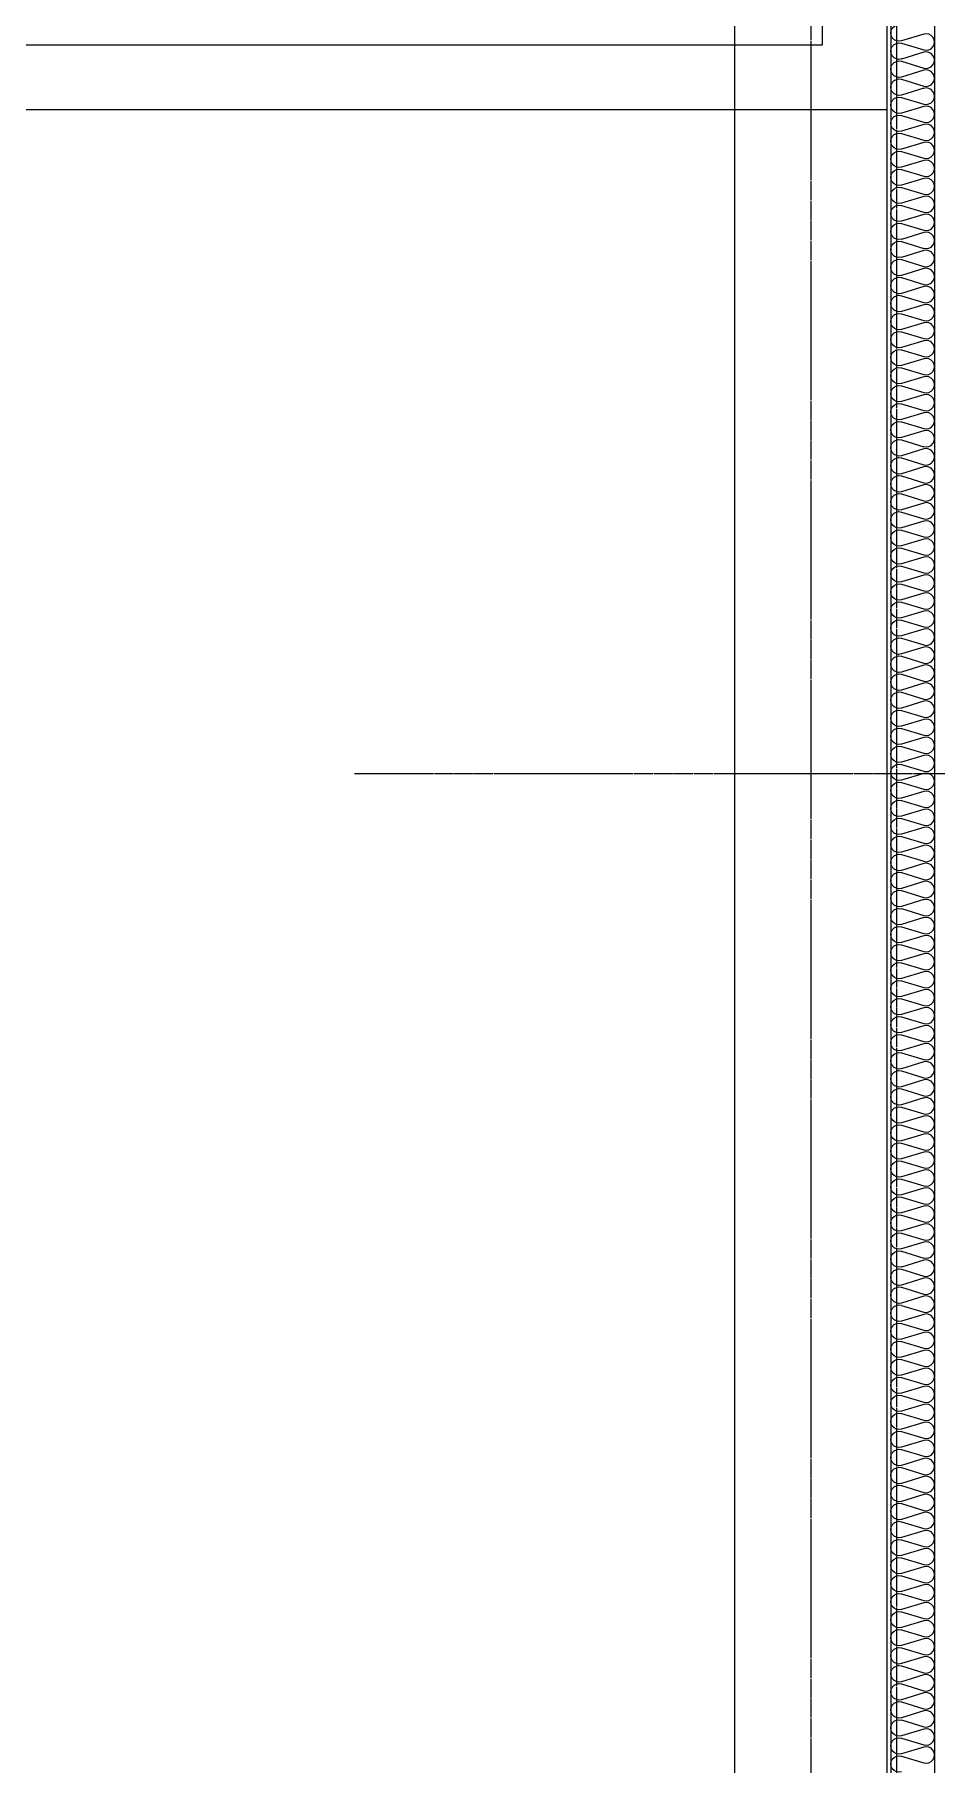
# Model space of a CAD drawing. Header units: millimetres. Extents: x 18456 to 179493, y -203649 to 469211.
# Drawn here: x 124632 to 127003, y 428510 to 433058 of the extents above; entities that cross this region are included whole.
import ezdxf

# ---------------------------------------------------------------- set-up
doc = ezdxf.new("R2010")
doc.units = ezdxf.units.MM
doc.linetypes.add('X-평면도(기본형)$0$CEN', pattern=[52.5, 50, -1, 0.5, -1])
for name, color, linetype, true_color in [('X-평면도(기본형)$0$7RF', 7, 'Continuous', 0x000000), ('X-평면도(기본형)$0$CEN', 1, 'X-평면도(기본형)$0$CEN', 0xff0000), ('X-평면도(기본형)$0$INS', 9, 'Continuous', 0x808080), ('X-평면도(기본형)$0$INSUL', 9, 'Continuous', 0x808080), ('X-평면도(기본형)$0$W1', 2, 'Continuous', 0xffff00)]:
    doc.layers.add(name, color=color, linetype=linetype, true_color=true_color)

# ---------------------------------------------------------------- blocks, each defined once
blk = doc.blocks.new('U139 (X-평면도(기본형)$0$ins-l)')
at = {"layer": 'X-평면도(기본형)$0$INSUL', "color": 8, "true_color": 0x808080}
for p, q in [((2510, 24.2), (2494.6, 75.8)), ((2530.7, 75.8), (2515.2, 24.2)), ((2551.3, 24.2), (2535.8, 75.8)), ((2571.9, 75.8), (2556.4, 24.2)), ((2592.5, 24.2), (2577, 75.8)), ((2613.1, 75.8), (2597.6, 24.2)), ((2633.7, 24.2), (2618.2, 75.8)), ((2654.3, 75.8), (2638.9, 24.2)), ((2674.9, 24.2), (2659.5, 75.8)), ((2695.5, 75.8), (2680.1, 24.2)), ((2716.1, 24.2), (2700.7, 75.8)), ((2736.7, 75.8), (2721.3, 24.2)), ((2757.4, 24.2), (2741.9, 75.8)), ((2778, 75.8), (2762.5, 24.2)), ((2798.6, 24.2), (2783.1, 75.8)), ((2819.2, 75.8), (2803.7, 24.2)), ((2839.8, 24.2), (2824.3, 75.8)), ((2860.4, 75.8), (2845, 24.2)), ((2881, 24.2), (2865.6, 75.8)), ((2901.6, 75.8), (2886.2, 24.2)), ((2922.2, 24.2), (2906.8, 75.8)), ((2942.8, 75.8), (2927.4, 24.2)), ((2963.5, 24.2), (2948, 75.8)), ((2984.1, 75.8), (2968.6, 24.2)), ((3004.7, 24.2), (2989.2, 75.8)), ((3025.3, 75.8), (3009.8, 24.2)), ((3045.9, 24.2), (3030.4, 75.8)), ((3066.5, 75.8), (3051, 24.2)), ((3087.1, 24.2), (3071.7, 75.8)), ((3107.7, 75.8), (3092.3, 24.2)), ((3128.3, 24.2), (3112.9, 75.8)), ((3148.9, 75.8), (3133.5, 24.2)), ((3169.6, 24.2), (3154.1, 75.8)), ((3190.2, 75.8), (3174.7, 24.2)), ((3210.8, 24.2), (3195.3, 75.8)), ((3231.4, 75.8), (3215.9, 24.2)), ((3252, 24.2), (3236.5, 75.8)), ((3272.6, 75.8), (3257.1, 24.2)), ((3293.2, 24.2), (3277.8, 75.8)), ((3313.8, 75.8), (3298.4, 24.2)), ((3334.4, 24.2), (3319, 75.8)), ((3355, 75.8), (3339.6, 24.2)), ((3375.7, 24.2), (3360.2, 75.8)), ((3396.3, 75.8), (3380.8, 24.2)), ((3416.9, 24.2), (3401.4, 75.8)), ((3437.5, 75.8), (3422, 24.2)), ((3458.1, 24.2), (3442.6, 75.8)), ((3478.7, 75.8), (3463.2, 24.2)), ((3499.3, 24.2), (3483.9, 75.8)), ((3519.9, 75.8), (3504.5, 24.2)), ((3540.5, 24.2), (3525.1, 75.8)), ((3561.1, 75.8), (3545.7, 24.2)), ((3581.8, 24.2), (3566.3, 75.8)), ((3602.4, 75.8), (3586.9, 24.2)), ((3623, 24.2), (3607.5, 75.8)), ((3643.6, 75.8), (3628.1, 24.2)), ((3664.2, 24.2), (3648.7, 75.8)), ((3684.8, 75.8), (3669.3, 24.2)), ((3705.4, 24.2), (3690, 75.8)), ((3726, 75.8), (3710.6, 24.2)), ((3746.6, 24.2), (3731.2, 75.8)), ((3767.2, 75.8), (3751.8, 24.2)), ((3787.9, 24.2), (3772.4, 75.8)), ((3808.5, 75.8), (3793, 24.2)), ((3829.1, 24.2), (3813.6, 75.8)), ((3849.7, 75.8), (3834.2, 24.2)), ((3870.3, 24.2), (3854.8, 75.8)), ((3890.9, 75.8), (3875.4, 24.2)), ((3911.5, 24.2), (3896.1, 75.8)), ((3932.1, 75.8), (3916.7, 24.2)), ((3952.7, 24.2), (3937.3, 75.8)), ((3973.3, 75.8), (3957.9, 24.2)), ((3993.9, 24.2), (3978.5, 75.8)), ((4014.6, 75.8), (3999.1, 24.2)), ((4035.2, 24.2), (4019.7, 75.8)), ((4055.8, 75.8), (4040.3, 24.2)), ((4076.4, 24.2), (4060.9, 75.8)), ((4097, 75.8), (4081.5, 24.2)), ((4117.6, 24.2), (4102.2, 75.8)), ((4138.2, 75.8), (4122.8, 24.2)), ((4158.8, 24.2), (4143.4, 75.8)), ((4179.4, 75.8), (4164, 24.2)), ((4200, 24.2), (4184.6, 75.8)), ((4220.7, 75.8), (4205.2, 24.2)), ((4241.3, 24.2), (4225.8, 75.8)), ((4261.9, 75.8), (4246.4, 24.2)), ((4282.5, 24.2), (4267, 75.8)), ((4303.1, 75.8), (4287.6, 24.2)), ((4323.7, 24.2), (4308.2, 75.8)), ((4344.3, 75.8), (4328.9, 24.2)), ((4364.9, 24.2), (4349.5, 75.8)), ((4385.5, 75.8), (4370.1, 24.2)), ((4406.1, 24.2), (4390.7, 75.8)), ((4426.8, 75.8), (4411.3, 24.2)), ((4447.4, 24.2), (4431.9, 75.8)), ((4468, 75.8), (4452.5, 24.2)), ((4488.6, 24.2), (4473.1, 75.8)), ((4509.2, 75.8), (4493.7, 24.2)), ((4529.8, 24.2), (4514.3, 75.8)), ((4550.4, 75.8), (4535, 24.2)), ((4571, 24.2), (4555.6, 75.8)), ((4591.6, 75.8), (4576.2, 24.2)), ((4612.2, 24.2), (4596.8, 75.8)), ((4632.9, 75.8), (4617.4, 24.2)), ((4653.5, 24.2), (4638, 75.8)), ((4674.1, 75.8), (4658.6, 24.2)), ((4694.7, 24.2), (4679.2, 75.8)), ((4715.3, 75.8), (4699.8, 24.2)), ((4735.9, 24.2), (4720.4, 75.8)), ((4756.5, 75.8), (4741.1, 24.2)), ((4777.1, 24.2), (4761.7, 75.8)), ((4797.7, 75.8), (4782.3, 24.2)), ((4818.3, 24.2), (4802.9, 75.8)), ((4839, 75.8), (4823.5, 24.2)), ((4859.6, 24.2), (4844.1, 75.8)), ((4880.2, 75.8), (4864.7, 24.2)), ((4900.8, 24.2), (4885.3, 75.8)), ((4921.4, 75.8), (4905.9, 24.2)), ((4942, 24.2), (4926.5, 75.8)), ((4962.6, 75.8), (4947.2, 24.2)), ((4983.2, 24.2), (4967.8, 75.8)), ((5003.8, 75.8), (4988.4, 24.2)), ((5024.4, 24.2), (5009, 75.8)), ((5045, 75.8), (5029.6, 24.2)), ((5065.7, 24.2), (5050.2, 75.8)), ((5086.3, 75.8), (5070.8, 24.2)), ((5106.9, 24.2), (5091.4, 75.8)), ((5127.5, 75.8), (5112, 24.2)), ((5148.1, 24.2), (5132.6, 75.8)), ((5168.7, 75.8), (5153.3, 24.2)), ((5189.3, 24.2), (5173.9, 75.8)), ((5209.9, 75.8), (5194.5, 24.2)), ((5230.5, 24.2), (5215.1, 75.8)), ((5251.1, 75.8), (5235.7, 24.2)), ((5271.8, 24.2), (5256.3, 75.8)), ((5292.4, 75.8), (5276.9, 24.2)), ((5313, 24.2), (5297.5, 75.8)), ((5333.6, 75.8), (5318.1, 24.2)), ((5354.2, 24.2), (5338.7, 75.8)), ((5374.8, 75.8), (5359.3, 24.2)), ((5395.4, 24.2), (5380, 75.8)), ((5416, 75.8), (5400.6, 24.2)), ((5436.6, 24.2), (5421.2, 75.8)), ((5457.2, 75.8), (5441.8, 24.2)), ((5477.9, 24.2), (5462.4, 75.8)), ((5498.5, 75.8), (5483, 24.2)), ((5519.1, 24.2), (5503.6, 75.8)), ((5539.7, 75.8), (5524.2, 24.2)), ((5560.3, 24.2), (5544.8, 75.8)), ((5580.9, 75.8), (5565.4, 24.2)), ((5601.5, 24.2), (5586.1, 75.8)), ((5622.1, 75.8), (5606.7, 24.2)), ((5642.7, 24.2), (5627.3, 75.8)), ((5663.3, 75.8), (5647.9, 24.2)), ((5684, 24.2), (5668.5, 75.8)), ((5704.6, 75.8), (5689.1, 24.2)), ((5725.2, 24.2), (5709.7, 75.8)), ((5745.8, 75.8), (5730.3, 24.2)), ((5766.4, 24.2), (5750.9, 75.8)), ((5787, 75.8), (5771.5, 24.2)), ((5807.6, 24.2), (5792.2, 75.8)), ((5828.2, 75.8), (5812.8, 24.2)), ((5848.8, 24.2), (5833.4, 75.8)), ((5869.4, 75.8), (5854, 24.2)), ((5890.1, 24.2), (5874.6, 75.8)), ((5910.7, 75.8), (5895.2, 24.2)), ((5931.3, 24.2), (5915.8, 75.8)), ((5951.9, 75.8), (5936.4, 24.2)), ((5972.5, 24.2), (5957, 75.8)), ((5993.1, 75.8), (5977.6, 24.2)), ((6013.7, 24.2), (5998.3, 75.8)), ((6034.3, 75.8), (6018.9, 24.2)), ((6054.9, 24.2), (6039.5, 75.8)), ((6075.5, 75.8), (6060.1, 24.2)), ((6096.2, 24.2), (6080.7, 75.8)), ((6116.8, 75.8), (6101.3, 24.2)), ((6137.4, 24.2), (6121.9, 75.8)), ((6158, 75.8), (6142.5, 24.2)), ((6178.6, 24.2), (6163.1, 75.8)), ((6199.2, 75.8), (6183.7, 24.2)), ((6219.8, 24.2), (6204.4, 75.8)), ((6240.4, 75.8), (6225, 24.2)), ((6261, 24.2), (6245.6, 75.8)), ((6281.6, 75.8), (6266.2, 24.2)), ((6302.2, 24.2), (6286.8, 75.8)), ((6322.9, 75.8), (6307.4, 24.2)), ((6343.5, 24.2), (6328, 75.8)), ((6364.1, 75.8), (6348.6, 24.2)), ((6384.7, 24.2), (6369.2, 75.8)), ((6405.3, 75.8), (6389.8, 24.2)), ((6425.9, 24.2), (6410.5, 75.8)), ((6446.5, 75.8), (6431.1, 24.2))]:
    blk.add_line(p, q, dxfattribs=at)
at = {"layer": 'X-평면도(기본형)$0$INSUL', "color": 8, "true_color": 0x808080, "extrusion": (0, 0, -1)}
for centre in [(-2512.6, 81.2), (-2553.8, 81.2), (-2595.1, 81.2), (-2636.3, 81.2), (-2677.5, 81.2), (-2718.7, 81.2), (-2759.9, 81.2), (-2801.2, 81.2), (-2842.4, 81.2), (-2883.6, 81.2), (-2924.8, 81.2), (-2966, 81.2), (-3007.3, 81.2), (-3048.5, 81.2), (-3089.7, 81.2), (-3130.9, 81.2), (-3172.1, 81.2), (-3213.4, 81.2), (-3254.6, 81.2), (-3295.8, 81.2), (-3337, 81.2), (-3378.2, 81.2), (-3419.4, 81.2), (-3460.7, 81.2), (-3501.9, 81.2), (-3543.1, 81.2), (-3584.3, 81.2), (-3625.5, 81.2), (-3666.8, 81.2), (-3708, 81.2), (-3749.2, 81.2), (-3790.4, 81.2), (-3831.6, 81.2), (-3872.9, 81.2), (-3914.1, 81.2), (-3955.3, 81.2), (-3996.5, 81.2), (-4037.7, 81.2), (-4079, 81.2), (-4120.2, 81.2), (-4161.4, 81.2), (-4202.6, 81.2), (-4243.8, 81.2), (-4285.1, 81.2), (-4326.3, 81.2), (-4367.5, 81.2), (-4408.7, 81.2), (-4449.9, 81.2), (-4491.2, 81.2), (-4532.4, 81.2), (-4573.6, 81.2), (-4614.8, 81.2), (-4656, 81.2), (-4697.3, 81.2), (-4738.5, 81.2), (-4779.7, 81.2), (-4820.9, 81.2), (-4862.1, 81.2), (-4903.4, 81.2), (-4944.6, 81.2), (-4985.8, 81.2), (-5027, 81.2), (-5068.2, 81.2), (-5109.5, 81.2), (-5150.7, 81.2), (-5191.9, 81.2), (-5233.1, 81.2), (-5274.3, 81.2), (-5315.6, 81.2), (-5356.8, 81.2), (-5398, 81.2), (-5439.2, 81.2), (-5480.4, 81.2), (-5521.7, 81.2), (-5562.9, 81.2), (-5604.1, 81.2), (-5645.3, 81.2), (-5686.5, 81.2), (-5727.8, 81.2), (-5769, 81.2), (-5810.2, 81.2), (-5851.4, 81.2), (-5892.6, 81.2), (-5933.8, 81.2), (-5975.1, 81.2), (-6016.3, 81.2), (-6057.5, 81.2), (-6098.7, 81.2), (-6139.9, 81.2), (-6181.2, 81.2), (-6222.4, 81.2), (-6263.6, 81.2), (-6304.8, 81.2), (-6346, 81.2), (-6387.3, 81.2), (-6428.5, 81.2)]:
    blk.add_arc(centre, 18.8, 343.3008, 196.6992, dxfattribs=at)
at = {"layer": 'X-평면도(기본형)$0$INSUL', "color": 8, "true_color": 0x808080}
for centre in [(2492, 18.8), (2533.2, 18.8), (2574.4, 18.8), (2615.7, 18.8), (2656.9, 18.8), (2698.1, 18.8), (2739.3, 18.8), (2780.5, 18.8), (2821.8, 18.8), (2863, 18.8), (2904.2, 18.8), (2945.4, 18.8), (2986.6, 18.8), (3027.9, 18.8), (3069.1, 18.8), (3110.3, 18.8), (3151.5, 18.8), (3192.7, 18.8), (3234, 18.8), (3275.2, 18.8), (3316.4, 18.8), (3357.6, 18.8), (3398.8, 18.8), (3440.1, 18.8), (3481.3, 18.8), (3522.5, 18.8), (3563.7, 18.8), (3604.9, 18.8), (3646.2, 18.8), (3687.4, 18.8), (3728.6, 18.8), (3769.8, 18.8), (3811, 18.8), (3852.3, 18.8), (3893.5, 18.8), (3934.7, 18.8), (3975.9, 18.8), (4017.1, 18.8), (4058.4, 18.8), (4099.6, 18.8), (4140.8, 18.8), (4182, 18.8), (4223.2, 18.8), (4264.5, 18.8), (4305.7, 18.8), (4346.9, 18.8), (4388.1, 18.8), (4429.3, 18.8), (4470.6, 18.8), (4511.8, 18.8), (4553, 18.8), (4594.2, 18.8), (4635.4, 18.8), (4676.6, 18.8), (4717.9, 18.8), (4759.1, 18.8), (4800.3, 18.8), (4841.5, 18.8), (4882.7, 18.8), (4924, 18.8), (4965.2, 18.8), (5006.4, 18.8), (5047.6, 18.8), (5088.8, 18.8), (5130.1, 18.8), (5171.3, 18.8), (5212.5, 18.8), (5253.7, 18.8), (5294.9, 18.8), (5336.2, 18.8), (5377.4, 18.8), (5418.6, 18.8), (5459.8, 18.8), (5501, 18.8), (5542.3, 18.8), (5583.5, 18.8), (5624.7, 18.8), (5665.9, 18.8), (5707.1, 18.8), (5748.4, 18.8), (5789.6, 18.8), (5830.8, 18.8), (5872, 18.8), (5913.2, 18.8), (5954.5, 18.8), (5995.7, 18.8), (6036.9, 18.8), (6078.1, 18.8), (6119.3, 18.8), (6160.6, 18.8), (6201.8, 18.8), (6243, 18.8), (6284.2, 18.8), (6325.4, 18.8), (6366.7, 18.8), (6407.9, 18.8), (6449.1, 18.8)]:
    blk.add_arc(centre, 18.8, 163.3008, 16.6992, dxfattribs=at)

msp = doc.modelspace()

# ---------------------------------------------------------------- linework, layer by layer
at = {"layer": 'X-평면도(기본형)$0$7RF'}
for points in [[(126872.9, 432860.8), (118982.9, 432860.8), (118982.9, 436580.8), (114052.9, 436580.8), (114052.9, 440180.8), (119372.9, 440180.8), (119372.9, 444645.8), (126872.9, 444645.8)], [(126702.9, 433030.8), (119152.9, 433030.8), (119152.9, 436750.8), (114222.9, 436750.8), (114222.9, 440010.8), (119542.9, 440010.8), (119542.9, 444475.8), (126702.9, 444475.8)]]:
    msp.add_lwpolyline(points, close=True, dxfattribs=at)
at = {"layer": 'X-평면도(기본형)$0$CEN'}
for p, q in [((126897.9, 436640.8), (126897.9, 422820.8)), ((126672.9, 433460.8), (126672.9, 422795.8)), ((125472.9, 431115.8), (130017.9, 431115.8))]:
    msp.add_line(p, q, dxfattribs=at)
at = {"layer": 'X-평면도(기본형)$0$INS'}
for p, q in [((126882.9, 433300.8), (126882.9, 425530.8)), ((126997.9, 433185.8), (126997.9, 425645.8))]:
    msp.add_line(p, q, dxfattribs=at)
at = {"layer": 'X-평면도(기본형)$0$W1'}
for p, q in [((126472.9, 423820.8), (126472.9, 434810.8)), ((126872.9, 434560.8), (126872.9, 425520.8))]:
    msp.add_line(p, q, dxfattribs=at)

# ---------------------------------------------------------------- block references
at = {"layer": 'X-평면도(기본형)$0$INSUL', "xscale": -1.149999999999999, "yscale": 1.149999999999999, "zscale": 1.149999999999999, "rotation": 270}
msp.add_blockref('U139 (X-평면도(기본형)$0$ins-l)', (126882.9, 425645.8), dxfattribs=at)

doc.saveas('drawing.dxf')
